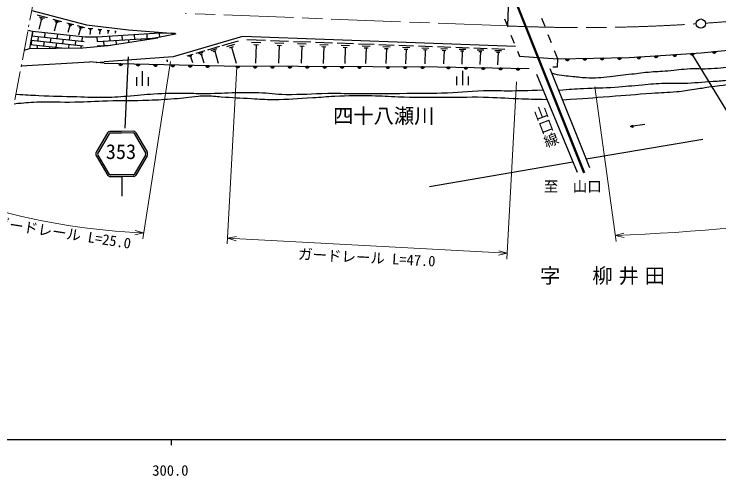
# Model space of a CAD drawing. Units: millimetres, scale not verified. Extents: x 40000 to 680000, y 20000 to 380000.
# Drawn here: x 340887 to 462458, y 198715 to 278415 of the extents above; entities that cross this region are included whole.
import ezdxf
from ezdxf.enums import TextEntityAlignment as Align

# ---------------------------------------------------------------- set-up
doc = ezdxf.new("R2010")
doc.units = ezdxf.units.MM
doc.header["$LTSCALE"] = 1000
doc.linetypes.add('CHAIN', pattern=[18.5, 12, -1.5, 3.5, -1.5])
for name, color, linetype, lineweight in [('M-BGD', 7, 'Continuous', 25), ('M-BMK', 2, 'CHAIN', 13), ('M-BMK-HTXT', 7, 'Continuous', 13), ('M-BMK-SRVR', 3, 'Continuous', 25), ('M-STR-HTXT', 7, 'Continuous', 13), ('M-STR-STR1', 1, 'Continuous', 25), ('M-STR-STRC', 7, 'Continuous', 25), ('M-TTL-BAND', 7, 'Continuous', 25)]:
    doc.layers.add(name, color=color, linetype=linetype, lineweight=lineweight)
doc.styles.add('@ＭＳ ゴシック', font='')
doc.styles.add('ＭＳ ゴシック', font='')
doc.styles.get('@ＭＳ ゴシック').set_extended_font_data('@MS Gothic')
doc.styles.get('ＭＳ ゴシック').set_extended_font_data('MS Gothic')

msp = doc.modelspace()

# ---------------------------------------------------------------- linework, layer by layer
at = {"layer": 'M-BGD'}
for p, q in [((420300, 298131), (439101, 251031)), ((420467, 298198), (439268, 251098)), ((344838, 278286), (346645, 277806)), ((345621, 277594), (345141, 275788)), ((345230, 277940), (346133, 277700)), ((345396, 277654), (345847, 277534)), ((347575, 277558), (349068, 277161)), ((347898, 277272), (348645, 277074)), ((348222, 276986), (347825, 275493)), ((348035, 277036), (348409, 276937)), ((349979, 276919), (351197, 276595)), ((350507, 276453), (350183, 275235)), ((350243, 276686), (350852, 276524)), ((350354, 276493), (350659, 276412)), ((351785, 276439), (353003, 276115)), ((352313, 275972), (351989, 274754)), ((352049, 276205), (352658, 276044)), ((352160, 276013), (352465, 275932)), ((353656, 276001), (354485, 275906)), ((344077, 275407), (343268, 275582)), ((344077, 275407), (343532, 272461)), ((344077, 275407), (343995, 274661)), ((346214, 275173), (346132, 274427)), ((348351, 274938), (348269, 274193)), ((353852, 275873), (354266, 275826)), ((353943, 275758), (354151, 275734)), ((354047, 275746), (353952, 274917)), ((355368, 275805), (356022, 275731)), ((355513, 275623), (355840, 275586)), ((355676, 275604), (355601, 274950)), ((356920, 275628), (357368, 275577)), ((357019, 275504), (357243, 275478)), ((357131, 275491), (357080, 275044)), ((358251, 275476), (358521, 275445)), ((358386, 275461), (358347, 275124)), ((361618, 274838), (361665, 274089)), ((363763, 274974), (363811, 274225)), ((367987, 275135), (365126, 275060)), ((365911, 275081), (365954, 274402)), ((343803, 273928), (352826, 272939)), ((343913, 273916), (343831, 273170)), ((343940, 274667), (352979, 273676)), ((345064, 274544), (344982, 273799)), ((346050, 273682), (345969, 272936)), ((347201, 274310), (347119, 273564)), ((349338, 274076), (349256, 273330)), ((350488, 274704), (350407, 273958)), ((351475, 273841), (351393, 273096)), ((352625, 274470), (352544, 273724)), ((355181, 274430), (355228, 273682)), ((355187, 273679), (365653, 274342)), ((356301, 273750), (356348, 273001)), ((357326, 274566), (357374, 273818)), ((358447, 273886), (358489, 273221)), ((359472, 274702), (359519, 273953)), ((360592, 274021), (360622, 273550)), ((362738, 274157), (362756, 273879)), ((364884, 274293), (364889, 274208)), ((376802, 272989), (379568, 273799)), ((381056, 274007), (384259, 273889)), ((381842, 273577), (383443, 273518)), ((385111, 273858), (388207, 273744)), ((389059, 273713), (392051, 273603)), ((392901, 273572), (395792, 273466)), ((342630, 272180), (343532, 272461)), ((343667, 273188), (349603, 272538)), ((344900, 273053), (344837, 272477)), ((347037, 272819), (347003, 272505)), ((348188, 273447), (348106, 272702)), ((349174, 272585), (349169, 272532)), ((350325, 273213), (350252, 272546)), ((352462, 272979), (352418, 272573)), ((355193, 272928), (357562, 273078)), ((355275, 272933), (355282, 272828)), ((357421, 273069), (357422, 273056)), ((374301, 272256), (376379, 272865)), ((374896, 272149), (375935, 272453)), ((377595, 272846), (378978, 273251)), ((378042, 272601), (378734, 272804)), ((378388, 272702), (379198, 269936)), ((382228, 273162), (383029, 273133)), ((382628, 273147), (382511, 269945)), ((385871, 273442), (387419, 273386)), ((386244, 273041), (387018, 273013)), ((386631, 273027), (386517, 269931)), ((389793, 273312), (391289, 273257)), ((390153, 272924), (390901, 272897)), ((390527, 272910), (390417, 269918)), ((393610, 273184), (395056, 273131)), ((393958, 272810), (394681, 272783)), ((394320, 272796), (394214, 269905)), ((396640, 273435), (399433, 273333)), ((397326, 273060), (398722, 273009)), ((397662, 272699), (398360, 272673)), ((398011, 272686), (397909, 269893)), ((400280, 273302), (402978, 273203)), ((400942, 272940), (402291, 272890)), ((401267, 272590), (401941, 272566)), ((401604, 272578), (401505, 269881)), ((403824, 273172), (406428, 273076)), ((404463, 272822), (405765, 272775)), ((404776, 272485), (405427, 272461)), ((405102, 272473), (405006, 269869)), ((407272, 273045), (409786, 272953)), ((407889, 272708), (409146, 272662)), ((408192, 272382), (408820, 272359)), ((408506, 272371), (408414, 269857)), ((410630, 272922), (413055, 272833)), ((411225, 272597), (412438, 272552)), ((413891, 272803), (416244, 272716)), ((414468, 272487), (415645, 272444)), ((417065, 272686), (419375, 272602)), ((417632, 272376), (418787, 272334)), ((420196, 272571), (422462, 272488)), ((423282, 272458), (425506, 272377)), ((370740, 271214), (371782, 271519)), ((371038, 271160), (371559, 271312)), ((371207, 271068), (371467, 271144)), ((371337, 271106), (371642, 270064)), ((372320, 271676), (373821, 272116)), ((372750, 271599), (373501, 271818)), ((372993, 271466), (373368, 271576)), ((373180, 271521), (373620, 270019)), ((375232, 271965), (375752, 272117)), ((375492, 272041), (376100, 269963)), ((411517, 272282), (412123, 272260)), ((411820, 272271), (411731, 269846)), ((414752, 272182), (415340, 272160)), ((415046, 272171), (414960, 269818)), ((417910, 272077), (418487, 272056)), ((418199, 272067), (418114, 269757)), ((420752, 272267), (421885, 272226)), ((421025, 271974), (421591, 271953)), ((421308, 271963), (421225, 269697)), ((423828, 272160), (424940, 272119)), ((424096, 271872), (424652, 271851)), ((424374, 271862), (424292, 269638)), ((342126, 269497), (353914, 270169)), ((356401, 269930), (353914, 270169)), ((355047, 270060), (356401, 270200)), ((367170, 270450), (367389, 270465)), ((367279, 270457), (367299, 270183)), ((440171, 251876), (433364, 268939)), ((362004, 267538), (362004, 266038)), ((363004, 268538), (363004, 266038)), ((364004, 267538), (364004, 266038)), ((417211, 267648), (417211, 266148)), ((418211, 268648), (418211, 266148)), ((419211, 267648), (419211, 266148)), ((430979, 268068), (437993, 251140)), ((449674, 259359), (447201, 258990)), ((447201, 258990), (447544, 259231)), ((447600, 258860), (447201, 258990)), ((447544, 259231), (447600, 258860)), ((439551, 253430), (459681, 256842)), ((412540, 248645), (437248, 252938))]:
    msp.add_line(p, q, dxfattribs=at)
for points in [[(434667, 270672), (446982, 270941), (453317, 271330), (459384, 271756), (466941, 272450), (476178, 273570), (484815, 274895), (496953, 277246), (508933, 279593), (522320, 282007)], [(343919, 279048), (353355, 276538), (360600, 275711), (367987, 275135)], [(365126, 275060), (355181, 274430), (353131, 274414), (344077, 275407)], [(367987, 275135), (368670, 275145), (368745, 274964), (365190, 274249)], [(343532, 272461), (352751, 272577), (357136, 273012), (365304, 274272)], [(427386, 272808), (380301, 274535), (368342, 271033), (356401, 270200)], [(356401, 269930), (377142, 269463), (402784, 269377), (413908, 269339), (429712, 269033)], [(433796, 269330), (434628, 269308), (434667, 270672)]]:
    msp.add_lwpolyline(points, dxfattribs=at)
for centre, radius, start, end in [((451643, 271282), 354, 192.31026, 354.71544), ((451643, 271282), 283, 194.5343, 352.4914), ((451643, 271282), 212, 198.28063, 348.74508), ((451643, 271282), 142, 205.99236, 341.03335), ((451643, 271282), 100, 216.31002, 330.71569), ((454850, 271492), 354, 192.81093, 355.2161), ((454850, 271492), 283, 195.03497, 352.99207), ((454850, 271492), 212, 198.78129, 349.24574), ((454850, 271492), 142, 206.49302, 341.53401), ((454850, 271492), 100, 216.81068, 331.21635), ((457843, 271702), 354, 192.81093, 355.2161), ((457843, 271702), 283, 195.03497, 352.99207), ((457843, 271702), 212, 198.78129, 349.24574), ((457843, 271702), 142, 206.49302, 341.53401), ((457843, 271702), 100, 216.81068, 331.21635), ((461664, 272020), 354, 194.04291, 356.44809), ((461664, 272020), 283, 196.26695, 354.22405), ((461664, 272020), 212, 200.01328, 350.47773), ((461664, 272020), 142, 207.72501, 342.766), ((461664, 272020), 100, 218.04267, 332.44833), ((436324, 270763), 354, 190.04945, 352.45463), ((436324, 270763), 283, 192.27349, 350.23059), ((436324, 270763), 212, 196.01982, 346.48427), ((436324, 270763), 142, 203.73155, 338.77254), ((436324, 270763), 100, 214.04921, 328.45487), ((439324, 270828), 354, 190.04945, 352.45463), ((439324, 270828), 283, 192.27349, 350.23059), ((439324, 270828), 212, 196.01982, 346.48427), ((439324, 270828), 142, 203.73155, 338.77254), ((439324, 270828), 100, 214.04921, 328.45487), ((442323, 270894), 354, 190.04945, 352.45463), ((442323, 270894), 283, 192.27349, 350.23059), ((442323, 270894), 212, 196.01982, 346.48427), ((442323, 270894), 142, 203.73155, 338.77254), ((442323, 270894), 100, 214.04921, 328.45487), ((445322, 270959), 354, 190.04945, 352.45463), ((445322, 270959), 283, 192.27349, 350.23059), ((445322, 270959), 212, 196.01982, 346.48427), ((445322, 270959), 142, 203.73155, 338.77254), ((445322, 270959), 100, 214.04921, 328.45487), ((448649, 271098), 354, 192.31026, 354.71544), ((448649, 271098), 283, 194.5343, 352.4914), ((448649, 271098), 212, 198.28063, 348.74508), ((448649, 271098), 142, 205.99236, 341.03335), ((448649, 271098), 100, 216.31002, 330.71569), ((359274, 269919), 354, 187.50943, 349.9146), ((359274, 269919), 283, 189.73347, 347.69057), ((359274, 269919), 212, 193.47979, 343.94424), ((359274, 269919), 142, 201.19152, 336.23251), ((359274, 269919), 100, 211.50918, 325.91485), ((362274, 269852), 354, 187.50943, 349.9146), ((362274, 269852), 283, 189.73347, 347.69057), ((362274, 269852), 212, 193.47979, 343.94424), ((362274, 269852), 142, 201.19152, 336.23251), ((362274, 269852), 100, 211.50918, 325.91485), ((365273, 269784), 354, 187.50943, 349.9146), ((365273, 269784), 283, 189.73347, 347.69057), ((365273, 269784), 212, 193.47979, 343.94424), ((365273, 269784), 142, 201.19152, 336.23251), ((365273, 269784), 100, 211.50918, 325.91485), ((368272, 269717), 354, 187.50943, 349.9146), ((368272, 269717), 283, 189.73347, 347.69057), ((368272, 269717), 212, 193.47979, 343.94424), ((368272, 269717), 142, 201.19152, 336.23251), ((368272, 269717), 100, 211.50918, 325.91485), ((371271, 269650), 354, 187.50943, 349.9146), ((371271, 269650), 283, 189.73347, 347.69057), ((371271, 269650), 212, 193.47979, 343.94424), ((371271, 269650), 142, 201.19152, 336.23251), ((371271, 269650), 100, 211.50918, 325.91485), ((374271, 269582), 354, 187.50943, 349.9146), ((374271, 269582), 283, 189.73347, 347.69057), ((374271, 269582), 212, 193.47979, 343.94424), ((374271, 269582), 142, 201.19152, 336.23251), ((374271, 269582), 100, 211.50918, 325.91485), ((379463, 269510), 354, 188.60362, 351.0088), ((379463, 269510), 283, 190.82766, 348.78476), ((379463, 269510), 212, 194.57399, 345.03844), ((379463, 269510), 142, 202.28572, 337.32671), ((379463, 269510), 100, 212.60338, 327.00904), ((382463, 269500), 354, 188.60362, 351.0088), ((382463, 269500), 283, 190.82766, 348.78476), ((382463, 269500), 212, 194.57399, 345.03844), ((382463, 269500), 142, 202.28572, 337.32671), ((382463, 269500), 100, 212.60338, 327.00904), ((385463, 269489), 354, 188.60362, 351.0088), ((385463, 269489), 283, 190.82766, 348.78476), ((385463, 269489), 212, 194.57399, 345.03844), ((385463, 269489), 142, 202.28572, 337.32671), ((385463, 269489), 100, 212.60338, 327.00904), ((388463, 269479), 354, 188.60362, 351.0088), ((388463, 269479), 283, 190.82766, 348.78476), ((388463, 269479), 212, 194.57399, 345.03844), ((388463, 269479), 142, 202.28572, 337.32671), ((388463, 269479), 100, 212.60338, 327.00904), ((391463, 269469), 354, 188.60362, 351.0088), ((391463, 269469), 283, 190.82766, 348.78476), ((391463, 269469), 212, 194.57399, 345.03844), ((391463, 269469), 142, 202.28572, 337.32671), ((391463, 269469), 100, 212.60338, 327.00904), ((394463, 269459), 354, 188.60362, 351.0088), ((394463, 269459), 283, 190.82766, 348.78476), ((394463, 269459), 212, 194.57399, 345.03844), ((394463, 269459), 142, 202.28572, 337.32671), ((394463, 269459), 100, 212.60338, 327.00904), ((397463, 269449), 354, 188.60362, 351.0088), ((397463, 269449), 283, 190.82766, 348.78476), ((397463, 269449), 212, 194.57399, 345.03844), ((397463, 269449), 142, 202.28572, 337.32671), ((397463, 269449), 100, 212.60338, 327.00904), ((400463, 269439), 354, 188.60362, 351.0088), ((400463, 269439), 283, 190.82766, 348.78476), ((400463, 269439), 212, 194.57399, 345.03844), ((400463, 269439), 142, 202.28572, 337.32671), ((400463, 269439), 100, 212.60338, 327.00904), ((405346, 269422), 354, 188.60155, 351.00672), ((405346, 269422), 283, 190.82559, 348.78269), ((405346, 269422), 212, 194.57191, 345.03636), ((405346, 269422), 142, 202.28364, 337.32463), ((405346, 269422), 100, 212.6013, 327.00697), ((408346, 269412), 354, 188.60155, 351.00672), ((408346, 269412), 283, 190.82559, 348.78269), ((408346, 269412), 212, 194.57191, 345.03636), ((408346, 269412), 142, 202.28364, 337.32463), ((408346, 269412), 100, 212.6013, 327.00697), ((411346, 269402), 354, 188.60155, 351.00672), ((411346, 269402), 283, 190.82559, 348.78269), ((411346, 269402), 212, 194.57191, 345.03636), ((411346, 269402), 142, 202.28364, 337.32463), ((411346, 269402), 100, 212.6013, 327.00697), ((415812, 269356), 354, 187.68985, 350.09502), ((415812, 269356), 283, 189.91389, 347.87099), ((415812, 269356), 212, 193.66021, 344.12466), ((415812, 269356), 142, 201.37194, 336.41293), ((415812, 269356), 100, 211.6896, 326.09527), ((418812, 269298), 354, 187.68985, 350.09502), ((418812, 269298), 283, 189.91389, 347.87099), ((418812, 269298), 212, 193.66021, 344.12466), ((418812, 269298), 142, 201.37194, 336.41293), ((418812, 269298), 100, 211.6896, 326.09527), ((421811, 269240), 354, 187.68985, 350.09502), ((421811, 269240), 283, 189.91389, 347.87099), ((421811, 269240), 212, 193.66021, 344.12466), ((421811, 269240), 142, 201.37194, 336.41293), ((421811, 269240), 100, 211.6896, 326.09527), ((424811, 269182), 354, 187.68985, 350.09502), ((424811, 269182), 283, 189.91389, 347.87099), ((424811, 269182), 212, 193.66021, 344.12466), ((424811, 269182), 142, 201.37194, 336.41293), ((424811, 269182), 100, 211.6896, 326.09527), ((427810, 269124), 354, 187.68985, 350.09502), ((427810, 269124), 283, 189.91389, 347.87099), ((427810, 269124), 212, 193.66021, 344.12466), ((427810, 269124), 142, 201.37194, 336.41293), ((427810, 269124), 100, 211.6896, 326.09527)]:
    msp.add_arc(centre, radius, start, end, dxfattribs=at)
for points, knots in [([(528316, 279618), (527681, 279273), (527463, 279182), (526894, 278952), (525840, 278528), (525183, 278488), (524076, 278232), (522440, 277854), (521508, 277715), (519865, 277367), (519088, 277203), (518645, 277145), (517880, 276935), (517363, 276793), (517105, 276607), (516583, 276487), (515901, 276329), (515501, 276342), (514805, 276262), (513690, 276135), (513066, 276059), (511947, 275958), (510092, 275792), (509053, 275687), (507192, 275606), (505861, 275548), (505112, 275654), (503782, 275590), (502508, 275529), (501804, 275383), (500539, 275222), (499631, 275106), (499120, 275057), (498218, 274902), (496505, 274606), (495569, 274317), (493863, 273989), (491268, 273490), (489813, 273219), (487210, 272772), (483180, 272080), (480904, 271800), (476874, 271107), (473868, 270589), (472209, 270154), (469197, 269666), (468705, 269586), (468427, 269554), (467932, 269490), (467383, 269418), (467076, 269370), (466523, 269330), (465899, 269284), (465547, 269287), (464922, 269250), (463204, 269146), (462246, 269023), (460527, 268945), (459346, 268892), (458681, 269007), (457501, 268945), (455986, 268866), (455146, 268717), (453634, 268593), (452328, 268486), (451592, 268474), (450288, 268353), (448971, 268230), (448239, 268117), (446925, 267969), (445453, 267803), (444628, 267705), (443155, 267552), (442386, 267472), (441958, 267389), (441185, 267360), (440554, 267337), (440199, 267361), (439568, 267392), (438511, 267444), (437924, 267548), (436870, 267648), (436282, 267704), (435948, 267699), (435365, 267792), (434685, 267901), (434442, 267980), (433654, 268213)], [0, 0, 0, 0, 1, 1, 1, 2, 2, 2, 3, 3, 3, 4, 4, 4, 5, 5, 5, 6, 6, 6, 7, 7, 7, 8, 8, 8, 9, 9, 9, 10, 10, 10, 11, 11, 11, 12, 12, 12, 13, 13, 13, 14, 14, 14, 15, 15, 15, 16, 16, 16, 17, 17, 17, 18, 18, 18, 19, 19, 19, 20, 20, 20, 21, 21, 21, 22, 22, 22, 23, 23, 23, 24, 24, 24, 25, 25, 25, 26, 26, 26, 27, 27, 27, 28, 28, 28, 29, 29, 29, 29]), ([(434819, 265292), (436893, 265452), (437434, 265490), (439112, 265587), (441221, 265708), (442407, 265675), (444516, 265811), (446358, 265930), (447384, 266075), (449225, 266221), (450750, 266343), (451603, 266453), (453132, 266510), (454388, 266556), (455094, 266448), (456350, 266494), (458351, 266567), (459469, 266671), (461466, 266814), (462498, 266888), (463076, 266930), (464107, 267022), (465128, 267112), (465700, 267158), (466717, 267278), (469051, 267553), (470352, 267754), (472682, 268063), (473857, 268219), (474518, 268289), (475692, 268463), (478994, 268953), (480847, 269211), (484138, 269776), (485497, 270009), (486253, 270167), (487612, 270400), (489628, 270746), (490775, 270836), (492784, 271217), (494567, 271555), (495528, 271928), (497315, 272242), (498208, 272398), (498715, 272478), (499621, 272498), (501330, 272535), (502273, 272208), (503976, 272049), (505738, 271886), (506728, 271831), (508491, 271681), (509750, 271575), (510450, 271374), (511713, 271397), (513073, 271421), (513840, 271506), (515176, 271761), (516517, 272017), (517268, 272200), (518552, 272664), (519476, 272997), (519944, 273305), (520842, 273705), (521819, 274140), (522329, 274493), (523355, 274793), (524128, 275020), (524575, 275104), (525373, 275210), (525633, 275244), (525783, 275232), (526045, 275226), (527508, 275191), (528319, 275011), (529768, 274809), (530983, 274641), (531649, 274456), (532858, 274249), (533831, 274083), (534370, 273915), (535356, 273865), (535822, 273841), (535993, 273831), (536551, 273848)], [0, 0, 0, 0, 1, 1, 1, 2, 2, 2, 3, 3, 3, 4, 4, 4, 5, 5, 5, 6, 6, 6, 7, 7, 7, 8, 8, 8, 9, 9, 9, 10, 10, 10, 11, 11, 11, 12, 12, 12, 13, 13, 13, 14, 14, 14, 15, 15, 15, 16, 16, 16, 17, 17, 17, 18, 18, 18, 19, 19, 19, 20, 20, 20, 21, 21, 21, 22, 22, 22, 23, 23, 23, 24, 24, 24, 25, 25, 25, 26, 26, 26, 27, 27, 27, 28, 28, 28, 28]), ([(435486, 263621), (439441, 263898), (440440, 263967), (443614, 264206), (446453, 264420), (448040, 264582), (450881, 264774), (452562, 264888), (453509, 264887), (455188, 265031), (456375, 265132), (457030, 265274), (458209, 265447), (458751, 265526), (459054, 265579), (459596, 265660), (460757, 265835), (461404, 265958), (462569, 266098), (464292, 266305), (465259, 266410), (466988, 266546), (468710, 266682), (469677, 266715), (471402, 266802), (472352, 266851), (472886, 266836), (473836, 266899), (476367, 267066), (477774, 267343), (480310, 267422), (481905, 267471), (482804, 267416), (484392, 267261), (485768, 267128), (486527, 266959), (487894, 266749), (489445, 266511), (490312, 266369), (491859, 266109), (493258, 265873), (494034, 265693), (495435, 265468), (497920, 265070), (499320, 264904), (501813, 264561), (504444, 264199), (505920, 264018), (508554, 263675), (511178, 263333), (512638, 263058), (515273, 262810), (516916, 262656), (517838, 262564), (519487, 262517), (522807, 262421), (524670, 262501), (527991, 262545), (531474, 262590), (532589, 262626), (536906, 262757)], [0, 0, 0, 0, 1, 1, 1, 2, 2, 2, 3, 3, 3, 4, 4, 4, 5, 5, 5, 6, 6, 6, 7, 7, 7, 8, 8, 8, 9, 9, 9, 10, 10, 10, 11, 11, 11, 12, 12, 12, 13, 13, 13, 14, 14, 14, 15, 15, 15, 16, 16, 16, 17, 17, 17, 18, 18, 18, 19, 19, 19, 20, 20, 20, 20]), ([(341208, 264601), (343104, 264476), (343599, 264451), (345132, 264375), (347707, 264248), (349152, 264236), (351729, 264167), (353630, 264116), (354695, 264026), (356596, 264055), (358306, 264081), (359261, 264191), (360967, 264311), (362804, 264440), (363827, 264604), (365667, 264695), (367566, 264790), (368633, 264753), (370534, 264759), (371913, 264764), (372686, 264710), (374065, 264727), (376073, 264753), (377196, 264839), (379204, 264871), (380721, 264896), (381571, 264923), (383087, 264871), (384903, 264810), (385913, 264599), (387730, 264567), (390567, 264518), (392155, 264702), (394991, 264743), (396774, 264769), (397772, 264728), (399555, 264727), (403098, 264727), (405082, 264718), (408625, 264743), (410967, 264760), (412281, 264713), (414621, 264807), (417454, 264922), (419033, 265137), (421866, 265224), (423467, 265273), (424364, 265187), (425965, 265192), (428367, 265198), (429145, 265235), (432113, 265331)], [0, 0, 0, 0, 1, 1, 1, 2, 2, 2, 3, 3, 3, 4, 4, 4, 5, 5, 5, 6, 6, 6, 7, 7, 7, 8, 8, 8, 9, 9, 9, 10, 10, 10, 11, 11, 11, 12, 12, 12, 13, 13, 13, 14, 14, 14, 15, 15, 15, 16, 16, 16, 17, 17, 17, 17]), ([(340899, 262955), (342763, 263140), (343287, 263171), (344821, 263249), (347369, 263379), (348802, 263192), (351353, 263249), (353562, 263298), (354797, 263395), (357005, 263457), (359778, 263536), (361335, 263464), (364107, 263569), (365828, 263635), (366791, 263701), (368510, 263826), (370131, 263944), (371028, 264128), (372649, 264258), (373179, 264300), (373477, 264326), (374010, 264322), (375025, 264315), (375590, 264210), (376603, 264146), (378651, 264016), (379798, 263940), (381847, 263842), (383304, 263772), (384119, 263662), (385578, 263682), (388248, 263718), (389741, 263841), (392407, 264002), (393883, 264091), (394708, 264188), (396185, 264258), (398694, 264376), (400103, 264357), (402614, 264338), (404404, 264325), (405403, 264193), (407193, 264146), (409991, 264072), (411559, 264061), (414358, 264050), (417294, 264038), (418940, 264159), (421875, 264098), (424198, 264050), (425494, 263907), (427816, 263826), (429759, 263757), (430380, 263742), (432792, 263690)], [0, 0, 0, 0, 1, 1, 1, 2, 2, 2, 3, 3, 3, 4, 4, 4, 5, 5, 5, 6, 6, 6, 7, 7, 7, 8, 8, 8, 9, 9, 9, 10, 10, 10, 11, 11, 11, 12, 12, 12, 13, 13, 13, 14, 14, 14, 15, 15, 15, 16, 16, 16, 17, 17, 17, 18, 18, 18, 18])]:
    msp.add_open_spline(points, degree=3, knots=knots, dxfattribs=at)
at = {"layer": 'M-BMK'}
msp.add_line((426051, 276367), (370464, 278545), dxfattribs=at)
for centre, radius, start, end in [((441021, 565941), 289729, 273.78339, 284.44926), ((438928, 575419), 299329, 267.53428, 273.7572)]:
    msp.add_arc(centre, radius, start, end, dxfattribs=at)
at = {"layer": 'M-BMK-HTXT'}
for p, q in [((344527, 282290), (343605, 277376)), ((343457, 276589), (343383, 276196)), ((343236, 275410), (342314, 270496)), ((342166, 269709), (342093, 269316)), ((341945, 268530), (341023, 263616))]:
    msp.add_line(p, q, dxfattribs=at)
at = {"layer": 'M-BMK-SRVR'}
msp.add_line((426051, 276367), (427189, 311022), dxfattribs=at)
msp.add_circle((459342, 276770), 800, dxfattribs=at)
at = {"layer": 'M-STR-HTXT'}
for p, q in [((367891, 270206), (363074, 239652)), ((379320, 269334), (377663, 238743)), ((427553, 266721), (425896, 236131)), ((441066, 265843), (444712, 239192)), ((363230, 240640), (361747, 241078)), ((363230, 240640), (361715, 240328)), ((377718, 239742), (379236, 240035)), ((377718, 239742), (425950, 237129)), ((377718, 239742), (379195, 239286)), ((444577, 240182), (446059, 240621)), ((444577, 240182), (446091, 239872)), ((425950, 237129), (424432, 236836)), ((425950, 237129), (424472, 237585))]:
    msp.add_line(p, q, dxfattribs=at)
for centre, radius, start, end in [((425509, 684564), 444790, 272.45696, 283.12475), ((367999, 354595), 114055, 254.47643, 267.60354)]:
    msp.add_arc(centre, radius, start, end, dxfattribs=at)
at = {"layer": 'M-STR-STR1'}
for p, q in [((425474, 277590), (426031, 276197)), ((432465, 276254), (431915, 277649)), ((426588, 274805), (427145, 273412)), ((433566, 273463), (433016, 274858)), ((427701, 272019), (428058, 271126)), ((428058, 271126), (434667, 270672)), ((434667, 270672), (434117, 272068))]:
    msp.add_line(p, q, dxfattribs=at)
at = {"layer": 'M-STR-STRC'}
for p, q in [((457707, 271638), (464405, 260668)), ((360566, 271026), (360009, 258752)), ((356999, 257926), (355068, 254583)), ((357259, 257776), (355328, 254433)), ((361616, 257794), (363575, 254467)), ((361875, 257946), (363833, 254619)), ((355077, 253895), (357057, 250588)), ((355334, 254049), (357314, 250742)), ((363571, 254083), (361619, 250760)), ((363830, 253931), (361878, 250608)), ((359469, 250353), (359469, 246967))]:
    msp.add_line(p, q, dxfattribs=at)
for points in [[(361500, 258196), (359436, 258179), (357372, 258179)], [(361467, 257896), (359438, 257879), (357407, 257879)], [(361462, 250669), (359467, 250653), (357471, 250653)], [(361502, 250370), (359469, 250353), (357434, 250353)]]:
    msp.add_lwpolyline(points, dxfattribs=at)
for centre, radius, start, end in [((357389, 257752), 427, 92.29572, 156.02366), ((357429, 257689), 191, 96.53703, 152.95737), ((361447, 257705), 191, 27.51575, 83.93609), ((361486, 257769), 427, 24.44946, 88.1774), ((355695, 254247), 711, 151.80974, 209.66878), ((355695, 254247), 412, 151.80974, 209.66878), ((363209, 254278), 412, 330.80435, 28.66338), ((363209, 254278), 711, 330.80435, 28.66338), ((357547, 250955), 612, 216.76349, 259.34701), ((357483, 250856), 203, 214.0004, 273.155), ((361449, 250872), 203, 267.31812, 326.47272), ((361384, 250971), 612, 281.12611, 323.70964)]:
    msp.add_arc(centre, radius, start, end, dxfattribs=at)
at = {"layer": 'M-TTL-BAND'}
for p, q in [((40000, 205000), (579000, 205000)), ((368000, 205000), (368000, 204000))]:
    msp.add_line(p, q, dxfattribs=at)

# ---------------------------------------------------------------- texts
at = {"layer": 'M-BMK-HTXT', "style": 'ＭＳ ゴシック'}
msp.add_text('四十八瀬川', height=2566, dxfattribs=at).set_placement((404654, 258804), align=Align.BOTTOM_CENTER)
at = {"layer": 'M-BMK-HTXT', "style": '@ＭＳ ゴシック'}
for s, p in [('山', (431701, 261368)), ('口', (432590, 259031)), ('線', (433479, 256695))]:
    msp.add_text(s, height=1833, rotation=290.823, dxfattribs=at).set_placement(p, align=Align.MIDDLE_CENTER)
at = {"layer": 'M-BMK-HTXT', "style": 'ＭＳ ゴシック'}
msp.add_text('至\u3000山口', height=1833, dxfattribs=at).set_placement((437246, 248670), align=Align.MIDDLE_CENTER)
at = {"layer": 'M-BMK-HTXT', "insert": (442885, 233106), "char_height": 2566, "attachment_point": 5, "style": 'ＭＳ ゴシック'}
msp.add_mtext('\\T1.29;字\u3000柳井田', dxfattribs=at)
at = {"layer": 'M-STR-HTXT', "style": 'ＭＳ ゴシック'}
for s, rotation, p in [('ガードレール L=25.0', 351.04, (349084, 239206)), ('ガードレール L=47.0', 356.9, (401644, 234941))]:
    msp.add_text(s, height=1833, rotation=rotation, dxfattribs=at).set_placement(p, align=Align.BOTTOM_CENTER)
at = {"layer": 'M-STR-STRC', "style": 'ＭＳ ゴシック'}
msp.add_text('353', height=2566, dxfattribs=at).set_placement((356706, 252629), align=Align.BOTTOM_LEFT)
at = {"layer": 'M-TTL-BAND', "style": 'ＭＳ ゴシック'}
msp.add_text('300.0', height=1833, dxfattribs=at).set_placement((367844, 198195), align=Align.BOTTOM_CENTER)

doc.saveas('drawing.dxf')
